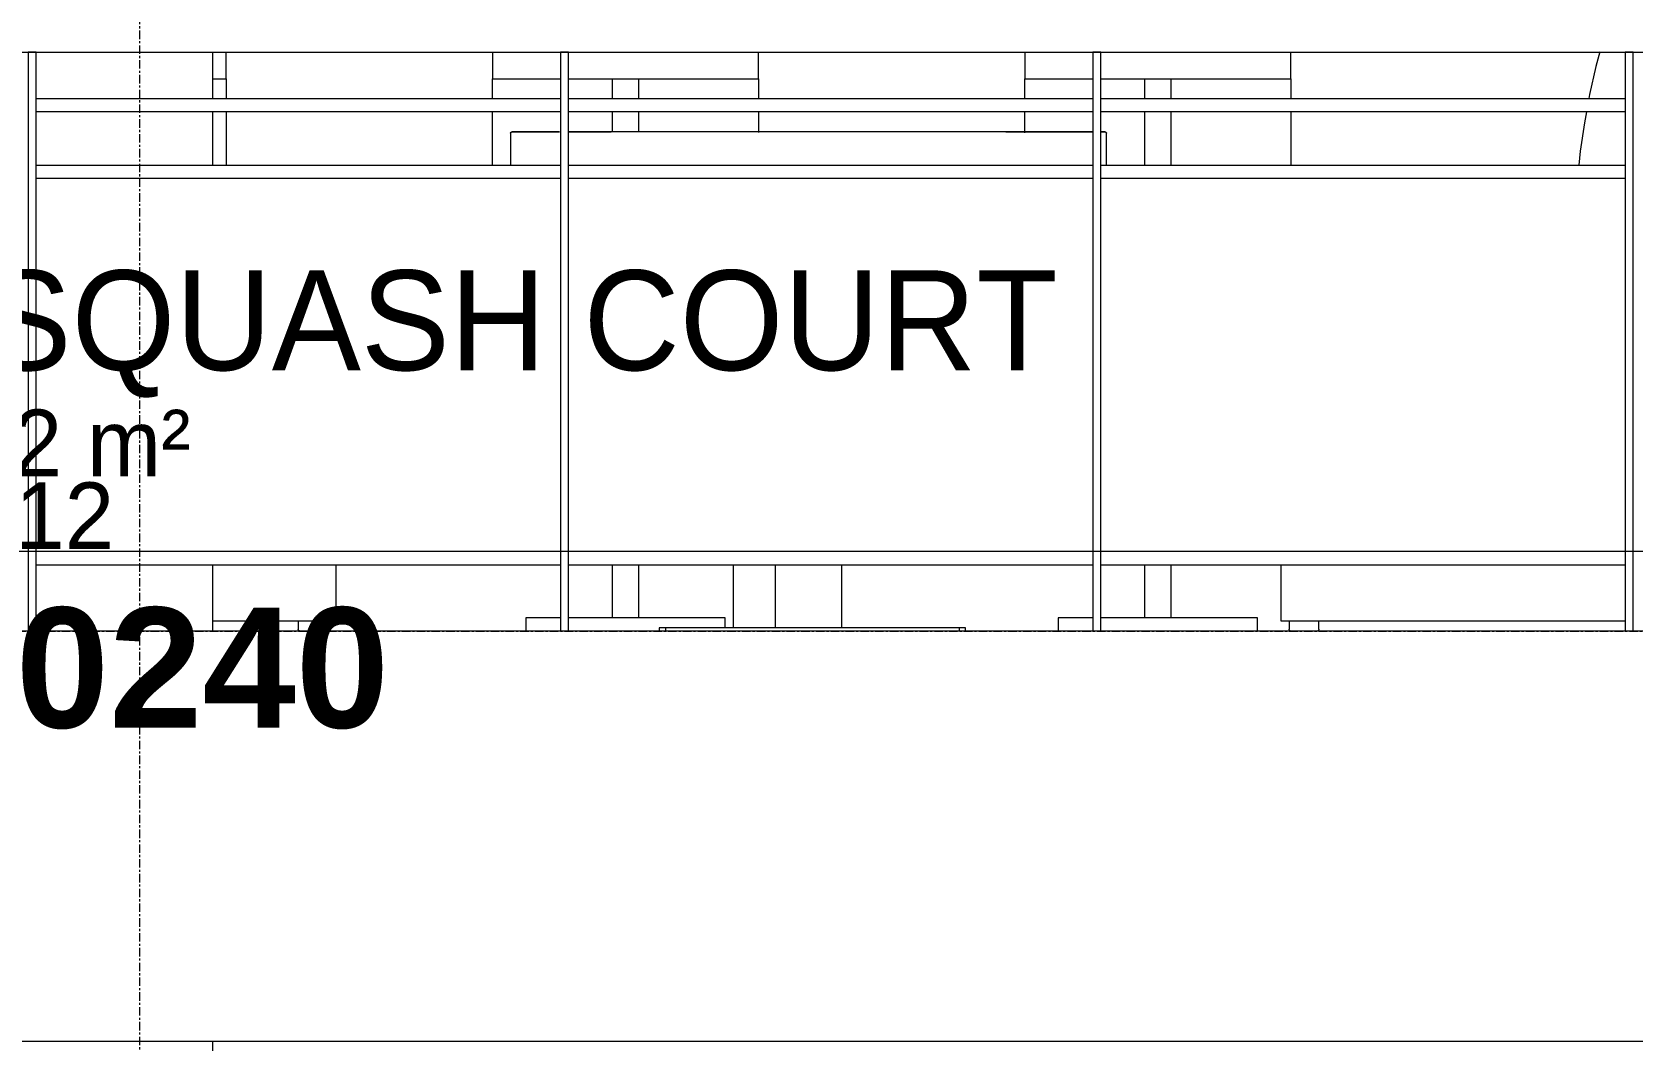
# Model space of a CAD drawing. Header units: inches. Extents: x 22 to 382261, y 22 to 371281.
# Drawn here: x 86769 to 89175, y 142315 to 143830 of the extents above; entities that cross this region are included whole.
import ezdxf

# ---------------------------------------------------------------- set-up
doc = ezdxf.new("R2010")
doc.units = ezdxf.units.IN
doc.header["$MEASUREMENT"] = 0
doc.linetypes.add('Grid Line 1_2_', pattern=[22.225, 12.7, -3.175, 3.175, -3.175])
for name, color, linetype, lineweight in [('A-ANNO-DIMS', 211, 'Continuous', 9), ('A-AREA-IDEN', 2, 'Continuous', 9), ('A-COLS', 52, 'Continuous', 9), ('A-FLOR-HRAL', 11, 'Continuous', 9), ('A-FLOR-LEVL', 51, 'Continuous', 9), ('I-FURN', 30, 'Continuous', 9), ('Q-CASE', 31, 'Continuous', 9), ('S-GRID', 1, 'Continuous', 9)]:
    doc.layers.add(name, color=color, linetype=linetype, lineweight=lineweight)
doc.styles.add('Arial_B_1', font='arialbd.ttf', dxfattribs={"height": 180.555556})
doc.styles.add('Century Gothic_1', font='GOTHIC.TTF', dxfattribs={"height": 1})
doc.styles.add('Gill Sans MT', font='GIL_____.TTF', dxfattribs={"height": 262.5})
doc.dimstyles.new('2_2_1', dxfattribs={"dimscale": 304.8, "dimtxt": 168.342801, "dimasz": 0.143229, "dimexe": 0.866142, "dimexo": 0.0625, "dimgap": 0.180446, "dimtad": 1, "dimdec": 0, "dimzin": 0, "dimdsep": 46, "dimtxsty": 'Arial_B_1', "dimblk1": 'OBLIQUE', "dimblk2": 'OBLIQUE', "dimsah": 1, "dimcen": 0.09, "dimdle": 0.360892, "dimazin": 0, "dimtfac": 1, "dimtdec": 4, "dimtix": 1, "dimtmove": 1, "dimatfit": 3, "dimfxl": 0.360892, "dimfxlon": 1, "dimtvp": 1, "dimtolj": 1, "dimtzin": 0, "dimlwd": 18, "dimlwe": 18, "dimarcsym": 2})

# ---------------------------------------------------------------- blocks, each defined once
blk = doc.blocks.new('Railing - 50 x 12mm-408198-Section B-B')
at = {"layer": 'A-FLOR-HRAL'}
for p, q in [((-6774.1, 5220), (-6786.1, 5220)), ((-6786.1, 5220), (-6786.1, 4350)), ((-6774.1, 4350), (-6774.1, 5220))]:
    blk.add_line(p, q, dxfattribs=at)
blk = doc.blocks.new('Railing - 800mm-626364-Section B-B')
at = {"layer": 'A-FLOR-HRAL'}
blk.add_line((-6774.1, 4450), (-5986.1, 4450), dxfattribs=at)
blk = doc.blocks.new('Railing - Railing-537520-Section B-B')
at = {"layer": 'A-FLOR-HRAL'}
for p, q in [((-7103.2, 5220), (3136.8, 5220)), ((-1974.1, 5150), (-1186.1, 5150)), ((-1174.1, 5150), (-386.1, 5150)), ((-374.1, 5150), (413.9, 5150)), ((-1186.1, 5130), (-1974.1, 5130)), ((-386.1, 5130), (-1174.1, 5130)), ((413.9, 5130), (-374.1, 5130)), ((-1974.1, 5050), (-1186.1, 5050)), ((-1186.1, 5030), (-1974.1, 5030)), ((-1174.1, 5050), (-386.1, 5050)), ((-386.1, 5030), (-1174.1, 5030)), ((-374.1, 5050), (413.9, 5050)), ((413.9, 5030), (-374.1, 5030))]:
    blk.add_line(p, q, dxfattribs=at)
for name, p in [('Railing - 50 x 12mm-408198-Section B-B', (4800, 0)), ('Railing - 50 x 12mm-408198-Section B-B', (5600, 0)), ('Railing - 50 x 12mm-408198-Section B-B', (6400, 0)), ('Railing - 50 x 12mm-408198-Section B-B', (7200, 0)), ('Railing - 800mm-626364-Section B-B', (4800, 0)), ('Railing - 800mm-626364-Section B-B', (5600, 0)), ('Railing - 800mm-626364-Section B-B', (6400, 0))]:
    blk.add_blockref(name, p)
blk = doc.blocks.new('Top Rail Type - Top Rail_Internal_-537676-Section B-B')
at = {"layer": 'A-FLOR-HRAL'}
blk.add_line((-7103.2, 5220), (3136.8, 5220), dxfattribs=at)
blk = doc.blocks.new('Casework 20 - Casework 20-674433-Section B-B')
at = {"layer": 'Q-CASE'}
for p, q in [((1296.3, 4350), (-5078.7, 4350)), ((-5078.7, 3734.5), (1296.3, 3734.5))]:
    blk.add_line(p, q, dxfattribs=at)
blk = doc.blocks.new('DGGFRG - DGGFRG-862826-Section B-B')
at = {"layer": 'I-FURN'}
for p, q in [((-1260.9, 5098), (-1260.9, 5050)), ((-516.6, 5100), (-1109.7, 5100)), ((-409.1, 5100), (-386.1, 5100)), ((-367.5, 5100), (-374.1, 5100)), ((-365.5, 5050), (-365.5, 5098)), ((-1522.9, 4365.9), (-1522.9, 4450)), ((-863.2, 4450), (-863.2, 4355.1)), ((-763.2, 4355.1), (-763.2, 4450)), ((-103.5, 4450), (-103.5, 4365.9)), ((-1708.2, 4365.9), (-1535.6, 4365.9)), ((-1580.1, 4365.9), (-1580.1, 4353.2)), ((-1535.6, 4365.9), (-1522.9, 4365.9)), ((-1535.6, 4353.2), (-1535.6, 4365.9)), ((-1037.7, 4355.1), (-1037.7, 4350)), ((-1037.7, 4355.1), (-1037.7, 4350)), ((-1028.1, 4355.1), (-1037.7, 4355.1)), ((-953.2, 4355.1), (-1028.1, 4355.1)), ((-1028.1, 4355.1), (-1028.1, 4350)), ((-661.8, 4355.1), (-953.2, 4355.1)), ((-586.9, 4355.1), (-661.8, 4355.1)), ((-577.3, 4355.1), (-586.9, 4355.1)), ((-586.9, 4355.1), (-586.9, 4350)), ((-577.3, 4350), (-577.3, 4355.1)), ((-577.3, 4350), (-577.3, 4355.1)), ((-103.5, 4365.9), (-90.8, 4365.9)), ((-90.8, 4365.9), (413.9, 4365.9)), ((-90.8, 4365.9), (-90.8, 4353.2)), ((-46.3, 4353.2), (-46.3, 4365.9))]:
    blk.add_line(p, q, dxfattribs=at)
at = {"layer": 'I-FURN', "flags": 128}
for points in [[(376, 5220.4), (370, 5198.1), (360.5, 5156.1), (359.4, 5150)], [(355.8, 5130), (352.8, 5113.8), (346.7, 5071.2), (344.6, 5050)], [(-1260.9, 5098), (-1260.9, 5098.1), (-1260.9, 5098.2), (-1260.9, 5098.2), (-1260.9, 5098.3), (-1260.9, 5098.4), (-1260.9, 5098.5), (-1260.9, 5098.6), (-1260.8, 5098.6), (-1260.8, 5098.7), (-1260.8, 5098.8), (-1260.8, 5098.9), (-1260.7, 5098.9), (-1260.7, 5099), (-1260.6, 5099.1), (-1260.6, 5099.1), (-1260.5, 5099.2), (-1260.5, 5099.3), (-1260.4, 5099.3), (-1260.4, 5099.4), (-1260.3, 5099.4), (-1260.3, 5099.5), (-1260.2, 5099.5), (-1260.2, 5099.6), (-1260.1, 5099.6), (-1260, 5099.7), (-1260, 5099.7), (-1259.9, 5099.8), (-1259.8, 5099.8), (-1259.7, 5099.8), (-1259.7, 5099.9), (-1259.6, 5099.9), (-1259.5, 5099.9), (-1259.4, 5099.9), (-1259.4, 5100), (-1259.3, 5100), (-1259.2, 5100), (-1259.1, 5100), (-1259, 5100), (-1259, 5100), (-1258.9, 5100)], [(-1217.3, 5100), (-1245.7, 5100), (-1258.3, 5100), (-1258.9, 5100)], [(-1258.9, 5100), (-1251, 5100), (-1227.1, 5100), (-1217.3, 5100)], [(-1217.3, 5100), (-1216.8, 5100), (-1216.2, 5100), (-1215.3, 5100), (-1214.3, 5100), (-1213.2, 5100), (-1211.9, 5100), (-1210.4, 5100), (-1208.7, 5100), (-1206.9, 5100), (-1205, 5100), (-1202.8, 5100), (-1200.6, 5100), (-1198.2, 5100), (-1195.6, 5100), (-1192.9, 5100), (-1190.1, 5100), (-1187.2, 5100)], [(-1187.2, 5100), (-1190.2, 5100), (-1193, 5100), (-1195.7, 5100), (-1198.2, 5100), (-1200.6, 5100), (-1202.9, 5100), (-1205, 5100), (-1206.9, 5100), (-1208.8, 5100), (-1210.4, 5100), (-1211.9, 5100), (-1213.2, 5100), (-1214.4, 5100), (-1215.3, 5100), (-1216.2, 5100), (-1216.8, 5100), (-1217.3, 5100)], [(-1174.1, 5100), (-1170.7, 5100), (-1167, 5100), (-1163.3, 5100), (-1159.5, 5100), (-1155.7, 5100), (-1151.7, 5100), (-1147.7, 5100), (-1143.6, 5100), (-1139.5, 5100), (-1135.3, 5100), (-1131.1, 5100), (-1126.9, 5100), (-1122.6, 5100), (-1118.3, 5100), (-1114, 5100), (-1109.7, 5100)], [(-1109.7, 5100), (-1114.1, 5100), (-1118.4, 5100), (-1122.7, 5100), (-1126.9, 5100), (-1131.2, 5100), (-1135.4, 5100), (-1139.6, 5100), (-1143.7, 5100), (-1147.8, 5100), (-1151.8, 5100), (-1155.7, 5100), (-1159.6, 5100), (-1163.4, 5100), (-1167.1, 5100), (-1170.7, 5100), (-1174.1, 5100)], [(-409.1, 5100), (-409.6, 5100), (-410.2, 5100), (-411, 5100), (-412, 5100), (-413.2, 5100), (-414.5, 5100), (-416, 5100), (-417.7, 5100), (-419.5, 5100), (-421.4, 5100), (-423.5, 5100), (-425.8, 5100), (-428.2, 5100), (-430.8, 5100), (-433.4, 5100), (-436.3, 5100), (-439.2, 5100), (-442.3, 5100), (-445.5, 5100), (-448.8, 5100), (-452.2, 5100), (-455.7, 5100), (-459.3, 5100), (-463, 5100), (-466.8, 5100), (-470.7, 5100), (-474.6, 5100), (-478.6, 5100), (-482.7, 5100), (-486.8, 5100), (-491, 5100), (-495.2, 5100), (-499.5, 5100), (-503.8, 5100), (-508.1, 5100), (-512.4, 5100), (-516.6, 5100)], [(-516.6, 5100), (-512.3, 5100), (-508, 5100), (-503.7, 5100), (-499.4, 5100), (-495.2, 5100), (-491, 5100), (-486.8, 5100), (-482.7, 5100), (-478.6, 5100), (-474.6, 5100), (-470.6, 5100), (-466.8, 5100), (-463, 5100), (-459.3, 5100), (-455.7, 5100), (-452.1, 5100), (-448.7, 5100), (-445.4, 5100), (-442.2, 5100), (-439.2, 5100), (-436.2, 5100), (-433.4, 5100), (-430.7, 5100), (-428.2, 5100), (-425.8, 5100), (-423.5, 5100), (-421.4, 5100), (-419.4, 5100), (-417.6, 5100), (-416, 5100), (-414.5, 5100), (-413.2, 5100), (-412, 5100), (-411, 5100), (-410.2, 5100), (-409.6, 5100), (-409.1, 5100)], [(-386.1, 5100), (-399.5, 5100), (-409.1, 5100)], [(-374.1, 5100), (-368.2, 5100), (-367.5, 5100)], [(-367.5, 5100), (-367.5, 5100), (-367.4, 5100), (-367.3, 5100), (-367.2, 5100), (-367.1, 5100), (-367.1, 5099.9), (-367, 5099.9), (-366.9, 5099.9), (-366.8, 5099.9), (-366.8, 5099.8), (-366.7, 5099.8), (-366.6, 5099.8), (-366.6, 5099.7), (-366.5, 5099.7), (-366.4, 5099.7), (-366.4, 5099.6), (-366.3, 5099.6), (-366.2, 5099.5), (-366.2, 5099.4), (-366.1, 5099.4), (-366.1, 5099.3), (-366, 5099.3), (-366, 5099.2), (-365.9, 5099.1), (-365.9, 5099.1), (-365.8, 5099), (-365.8, 5098.9), (-365.7, 5098.9), (-365.7, 5098.8), (-365.7, 5098.7), (-365.7, 5098.6), (-365.6, 5098.6), (-365.6, 5098.5), (-365.6, 5098.4), (-365.6, 5098.3), (-365.6, 5098.3), (-365.6, 5098.2), (-365.5, 5098.1), (-365.5, 5098), (-365.5, 5098)], [(-1576.9, 4350), (-1577, 4350), (-1577.1, 4350), (-1577.3, 4350), (-1577.4, 4350), (-1577.5, 4350.1), (-1577.6, 4350.1), (-1577.8, 4350.1), (-1577.9, 4350.2), (-1578, 4350.2), (-1578.1, 4350.3), (-1578.2, 4350.3), (-1578.4, 4350.4), (-1578.5, 4350.4), (-1578.6, 4350.5), (-1578.7, 4350.6), (-1578.8, 4350.6), (-1578.9, 4350.7), (-1579, 4350.8), (-1579.1, 4350.9), (-1579.2, 4351), (-1579.3, 4351.1), (-1579.3, 4351.2), (-1579.4, 4351.3), (-1579.5, 4351.4), (-1579.6, 4351.5), (-1579.6, 4351.6), (-1579.7, 4351.7), (-1579.7, 4351.8), (-1579.8, 4351.9), (-1579.8, 4352), (-1579.9, 4352.1), (-1579.9, 4352.3), (-1580, 4352.4), (-1580, 4352.5), (-1580, 4352.6), (-1580, 4352.8), (-1580.1, 4352.9), (-1580.1, 4353), (-1580.1, 4353.1), (-1580.1, 4353.2)], [(-1576.9, 4350), (-1577, 4350), (-1577.1, 4350), (-1577.3, 4350), (-1577.4, 4350), (-1577.5, 4350.1), (-1577.6, 4350.1), (-1577.8, 4350.1), (-1577.9, 4350.2), (-1578, 4350.2), (-1578.1, 4350.3), (-1578.2, 4350.3), (-1578.4, 4350.4), (-1578.5, 4350.4), (-1578.6, 4350.5), (-1578.7, 4350.6), (-1578.8, 4350.6), (-1578.9, 4350.7), (-1579, 4350.8), (-1579.1, 4350.9), (-1579.2, 4351), (-1579.3, 4351.1), (-1579.3, 4351.2), (-1579.4, 4351.3), (-1579.5, 4351.4), (-1579.6, 4351.5), (-1579.6, 4351.6), (-1579.7, 4351.7), (-1579.7, 4351.8), (-1579.8, 4351.9), (-1579.8, 4352), (-1579.9, 4352.1), (-1579.9, 4352.3), (-1580, 4352.4), (-1580, 4352.5), (-1580, 4352.6), (-1580, 4352.8), (-1580.1, 4352.9), (-1580.1, 4353), (-1580.1, 4353.1)], [(-1535.6, 4353.2), (-1535.6, 4353), (-1535.6, 4352.9), (-1535.6, 4352.8), (-1535.7, 4352.7), (-1535.7, 4352.5), (-1535.7, 4352.4), (-1535.7, 4352.3), (-1535.8, 4352.2), (-1535.8, 4352.1), (-1535.9, 4351.9), (-1535.9, 4351.8), (-1536, 4351.7), (-1536, 4351.6), (-1536.1, 4351.5), (-1536.2, 4351.4), (-1536.2, 4351.3), (-1536.3, 4351.2), (-1536.4, 4351.1), (-1536.5, 4351), (-1536.6, 4350.9), (-1536.7, 4350.8), (-1536.8, 4350.7), (-1536.9, 4350.6), (-1537, 4350.6), (-1537.1, 4350.5), (-1537.2, 4350.4), (-1537.3, 4350.4), (-1537.4, 4350.3), (-1537.5, 4350.3), (-1537.6, 4350.2), (-1537.8, 4350.2), (-1537.9, 4350.1), (-1538, 4350.1), (-1538.1, 4350.1), (-1538.3, 4350), (-1538.4, 4350), (-1538.5, 4350), (-1538.6, 4350), (-1538.8, 4350)], [(-1535.6, 4353.2), (-1535.6, 4353), (-1535.6, 4352.9), (-1535.6, 4352.8), (-1535.7, 4352.7), (-1535.7, 4352.5), (-1535.7, 4352.4), (-1535.7, 4352.3), (-1535.8, 4352.2), (-1535.8, 4352.1), (-1535.9, 4351.9), (-1535.9, 4351.8), (-1536, 4351.7), (-1536, 4351.6), (-1536.1, 4351.5), (-1536.2, 4351.4), (-1536.2, 4351.3), (-1536.3, 4351.2), (-1536.4, 4351.1), (-1536.5, 4351), (-1536.6, 4350.9), (-1536.7, 4350.8), (-1536.8, 4350.7), (-1536.9, 4350.6), (-1537, 4350.6), (-1537.1, 4350.5), (-1537.2, 4350.4), (-1537.3, 4350.4), (-1537.4, 4350.3), (-1537.5, 4350.3), (-1537.6, 4350.2), (-1537.8, 4350.2), (-1537.9, 4350.1), (-1538, 4350.1), (-1538.1, 4350.1), (-1538.3, 4350), (-1538.4, 4350), (-1538.5, 4350), (-1538.6, 4350), (-1538.8, 4350)], [(-87.6, 4350), (-87.7, 4350), (-87.8, 4350), (-88, 4350), (-88.1, 4350), (-88.2, 4350.1), (-88.3, 4350.1), (-88.5, 4350.1), (-88.6, 4350.2), (-88.7, 4350.2), (-88.8, 4350.3), (-88.9, 4350.3), (-89.1, 4350.4), (-89.2, 4350.4), (-89.3, 4350.5), (-89.4, 4350.6), (-89.5, 4350.6), (-89.6, 4350.7), (-89.7, 4350.8), (-89.8, 4350.9), (-89.9, 4351), (-90, 4351.1), (-90, 4351.2), (-90.1, 4351.3), (-90.2, 4351.4), (-90.3, 4351.5), (-90.3, 4351.6), (-90.4, 4351.7), (-90.5, 4351.8), (-90.5, 4351.9), (-90.6, 4352), (-90.6, 4352.1), (-90.6, 4352.3), (-90.7, 4352.4), (-90.7, 4352.5), (-90.7, 4352.6), (-90.7, 4352.8), (-90.8, 4352.9), (-90.8, 4353), (-90.8, 4353.1), (-90.8, 4353.2)], [(-87.6, 4350), (-87.7, 4350), (-87.8, 4350), (-88, 4350), (-88.1, 4350), (-88.2, 4350.1), (-88.3, 4350.1), (-88.5, 4350.1), (-88.6, 4350.2), (-88.7, 4350.2), (-88.8, 4350.3), (-88.9, 4350.3), (-89.1, 4350.4), (-89.2, 4350.4), (-89.3, 4350.5), (-89.4, 4350.6), (-89.5, 4350.6), (-89.6, 4350.7), (-89.7, 4350.8), (-89.8, 4350.9), (-89.9, 4351), (-90, 4351.1), (-90, 4351.2), (-90.1, 4351.3), (-90.2, 4351.4), (-90.3, 4351.5), (-90.3, 4351.6), (-90.4, 4351.7), (-90.5, 4351.8), (-90.5, 4351.9), (-90.6, 4352), (-90.6, 4352.1), (-90.6, 4352.3), (-90.7, 4352.4), (-90.7, 4352.5), (-90.7, 4352.6), (-90.7, 4352.8), (-90.8, 4352.9), (-90.8, 4353), (-90.8, 4353.1)], [(-46.3, 4353.2), (-46.3, 4353), (-46.3, 4352.9), (-46.3, 4352.8), (-46.4, 4352.7), (-46.4, 4352.5), (-46.4, 4352.4), (-46.4, 4352.3), (-46.5, 4352.2), (-46.5, 4352.1), (-46.6, 4351.9), (-46.6, 4351.8), (-46.7, 4351.7), (-46.7, 4351.6), (-46.8, 4351.5), (-46.9, 4351.4), (-46.9, 4351.3), (-47, 4351.2), (-47.1, 4351.1), (-47.2, 4351), (-47.3, 4350.9), (-47.4, 4350.8), (-47.5, 4350.7), (-47.6, 4350.6), (-47.7, 4350.6), (-47.8, 4350.5), (-47.9, 4350.4), (-48, 4350.4), (-48.1, 4350.3), (-48.2, 4350.3), (-48.3, 4350.2), (-48.5, 4350.2), (-48.6, 4350.1), (-48.7, 4350.1), (-48.8, 4350.1), (-49, 4350), (-49.1, 4350), (-49.2, 4350), (-49.3, 4350), (-49.5, 4350)], [(-46.3, 4353.2), (-46.3, 4353), (-46.3, 4352.9), (-46.3, 4352.8), (-46.4, 4352.7), (-46.4, 4352.5), (-46.4, 4352.4), (-46.4, 4352.3), (-46.5, 4352.2), (-46.5, 4352.1), (-46.6, 4351.9), (-46.6, 4351.8), (-46.7, 4351.7), (-46.7, 4351.6), (-46.8, 4351.5), (-46.9, 4351.4), (-46.9, 4351.3), (-47, 4351.2), (-47.1, 4351.1), (-47.2, 4351), (-47.3, 4350.9), (-47.4, 4350.8), (-47.5, 4350.7), (-47.6, 4350.6), (-47.7, 4350.6), (-47.8, 4350.5), (-47.9, 4350.4), (-48, 4350.4), (-48.1, 4350.3), (-48.2, 4350.3), (-48.3, 4350.2), (-48.5, 4350.2), (-48.6, 4350.1), (-48.7, 4350.1), (-48.8, 4350.1), (-49, 4350), (-49.1, 4350), (-49.2, 4350), (-49.3, 4350), (-49.5, 4350)]]:
    blk.add_lwpolyline(points, dxfattribs=at)
blk = doc.blocks.new('Casework 30 - Casework 30-869156-Section B-B')
at = {"layer": 'Q-CASE'}
blk.add_line((-925.9, 4355.1), (-925.9, 4450), dxfattribs=at)
blk = doc.blocks.new('Bar_Stool_-_Stivi_6177_0001 - Bar_Stool_-_Stivi_6177_0001-886574-Section B-B')
at = {"layer": 'I-FURN'}
for p, q in [((-1288.2, 5279.6), (-1288.2, 5350)), ((-888.2, 5350), (-1288.2, 5350)), ((-888.2, 5350), (-888.2, 5279.8)), ((-1288.2, 5219.9), (-1288.2, 5180)), ((-888.2, 5180), (-888.2, 5220)), ((-1288.2, 5180), (-1186.1, 5180)), ((-1288.2, 5150), (-1288.2, 5180)), ((-1174.1, 5180), (-888.2, 5180)), ((-1108.2, 5180), (-1108.2, 5150)), ((-1068.2, 5150), (-1068.2, 5180)), ((-888.2, 5180), (-888.2, 5150)), ((-1288.2, 5050), (-1288.2, 5130)), ((-1108.2, 5130), (-1108.2, 5099.7)), ((-1068.2, 5099.7), (-1068.2, 5130)), ((-888.2, 5130), (-888.2, 5099.3)), ((-1108.2, 4450), (-1108.2, 4370)), ((-1068.2, 4370), (-1068.2, 4450)), ((-1238.2, 4370), (-1238.2, 4350)), ((-1186.8, 4370), (-1238.2, 4370)), ((-1088.2, 4370), (-1174.8, 4370)), ((-938.2, 4370), (-1088.2, 4370)), ((-938.2, 4355.1), (-938.2, 4370))]:
    blk.add_line(p, q, dxfattribs=at)
blk = doc.blocks.new('Bar_Stool_-_Stivi_6177_0001 - Bar_Stool_-_Stivi_6177_0001-V84-Section B-B')
at = {"layer": 'I-FURN'}
for p, q in [((-1688.2, 5350), (-1708.2, 5350)), ((-1688.2, 5350), (-1688.2, 5279.8)), ((-1688.2, 5180), (-1688.2, 5219.8)), ((-1708.2, 5180), (-1688.2, 5180)), ((-1688.2, 5180), (-1688.2, 5150)), ((-1688.2, 5130), (-1688.2, 5050))]:
    blk.add_line(p, q, dxfattribs=at)
blk = doc.blocks.new('Bar_Stool_-_Stivi_6177_0001 - Bar_Stool_-_Stivi_6177_0001-V332-Section B-B')
at = {"layer": 'I-FURN'}
for p, q in [((-488.2, 5279.6), (-488.2, 5350)), ((-88.2, 5350), (-488.2, 5350)), ((-88.2, 5350), (-88.2, 5279.5)), ((-488.2, 5220.2), (-488.2, 5180)), ((-88.2, 5180), (-88.2, 5220)), ((-488.2, 5180), (-386.1, 5180)), ((-488.2, 5150), (-488.2, 5180)), ((-374.1, 5180), (-88.2, 5180)), ((-308.2, 5180), (-308.2, 5150)), ((-268.2, 5150), (-268.2, 5180)), ((-88.2, 5180), (-88.2, 5150)), ((-488.2, 5098.7), (-488.2, 5130)), ((-308.2, 5130), (-308.2, 5050)), ((-268.2, 5050), (-268.2, 5130)), ((-88.2, 5130), (-88.2, 5050)), ((-308.2, 4450), (-308.2, 4370)), ((-268.2, 4370), (-268.2, 4450)), ((-438.2, 4370), (-438.2, 4350)), ((-386.8, 4370), (-438.2, 4370)), ((-288.2, 4370), (-374.8, 4370)), ((-138.2, 4370), (-288.2, 4370)), ((-138.2, 4350), (-138.2, 4370))]:
    blk.add_line(p, q, dxfattribs=at)
blk = doc.blocks.new('_Oblique')
at = {"color": 0, "linetype": 'ByBlock', "lineweight": -2}
blk.add_line((-0.5, -0.5), (0.5, 0.5), dxfattribs=at)
blk = doc.blocks.new('*D5272')
at = {"layer": 'A-ANNO-DIMS', "color": 0, "lineweight": 18, "transparency": 16777216}
for p, q in [((81645.8, 143131.5), (81645.8, 142786.5)), ((91885.8, 143131.5), (91885.8, 142786.5)), ((81535.8, 143050.5), (91995.8, 143050.5))]:
    blk.add_line(p, q, dxfattribs=at)
at = {"layer": 'Defpoints', "color": 0, "transparency": 16777216}
for p in [(81645.8, 143150.5), (91885.8, 143150.5), (91885.8, 143050.5)]:
    blk.add_point(p, dxfattribs=at)
at = {"layer": 'A-ANNO-DIMS', "color": 0, "lineweight": 18, "transparency": 16777216, "xscale": 43.65624999999999, "yscale": 43.65624999999999, "zscale": 43.65624999999999, "rotation": 180}
blk.add_blockref('_Oblique', (81645.8, 143050.5), dxfattribs=at)
at = {"layer": 'A-ANNO-DIMS', "color": 0, "lineweight": 18, "transparency": 16777216, "xscale": 43.65624999999999, "yscale": 43.65624999999999, "zscale": 43.65624999999999}
blk.add_blockref('_Oblique', (91885.8, 143050.5), dxfattribs=at)
at = {"layer": 'A-ANNO-DIMS', "color": 0, "lineweight": 18, "transparency": 16777216, "insert": (86604.2, 142965.9), "char_height": 180.56, "width": 699.606, "attachment_point": 1, "line_spacing_factor": 0.941778, "style": 'Arial_B_1'}
blk.add_mtext('\\A1;10240', dxfattribs=at)

msp = doc.modelspace()

# ---------------------------------------------------------------- linework, layer by layer
at = {"layer": 'A-COLS'}
for p, q in [((87040.8, 143730.3), (87040.8, 143800.4)), ((87040.8, 143630.3), (87040.8, 143710.3)), ((87040.8, 142930.3), (87040.8, 143030.3)), ((87040.8, 141010.3), (87040.8, 142314.9))]:
    msp.add_line(p, q, dxfattribs=at)
at = {"layer": 'A-FLOR-LEVL', "linetype": 'Grid Line 1_2_'}
msp.add_line((72189.6, 142930.3), (98522.1, 142930.3), dxfattribs=at)
at = {"layer": 'S-GRID', "linetype": 'Grid Line 1_2_'}
msp.add_line((86930.8, 138130.3), (86930.8, 149286.1), dxfattribs=at)

# ---------------------------------------------------------------- block references
at = {"layer": 'A-FLOR-HRAL'}
for name in ['Railing - Railing-537520-Section B-B', 'Top Rail Type - Top Rail_Internal_-537676-Section B-B']:
    msp.add_blockref(name, (88749, 138580.3), dxfattribs=at)
at = {"layer": 'I-FURN'}
for name in ['DGGFRG - DGGFRG-862826-Section B-B', 'Bar_Stool_-_Stivi_6177_0001 - Bar_Stool_-_Stivi_6177_0001-V84-Section B-B', 'Bar_Stool_-_Stivi_6177_0001 - Bar_Stool_-_Stivi_6177_0001-886574-Section B-B', 'Bar_Stool_-_Stivi_6177_0001 - Bar_Stool_-_Stivi_6177_0001-V332-Section B-B']:
    msp.add_blockref(name, (88749, 138580.3), dxfattribs=at)
at = {"layer": 'Q-CASE'}
for name in ['Casework 30 - Casework 30-869156-Section B-B', 'Casework 20 - Casework 20-674433-Section B-B']:
    msp.add_blockref(name, (88749, 138580.3), dxfattribs=at)

# ---------------------------------------------------------------- texts
at = {"layer": 'A-AREA-IDEN', "attachment_point": 1}
for s, insert, char_height, width, style in [('VIOD OVER NEW SQUASH COURT', (85000.6, 143472.4), 150, 4417.298, 'Gill Sans MT'), ('112 m²', (86591.1, 143263.2), 100, 561.181, 'Century Gothic_1'), ('12', (86743.6, 143153.8), 100, 192.405, 'Century Gothic_1')]:
    msp.add_mtext(s, dxfattribs=dict(at, insert=insert, char_height=char_height, width=width, style=style))

# ---------------------------------------------------------------- dimensions: what is measured, and where the dimension line sits
at = {"layer": 'A-ANNO-DIMS', "lineweight": 18}
dim = msp.add_linear_dim(base=(91885.8, 143050.5), p1=(81645.8, 143150.5), p2=(91885.8, 143150.5), dimstyle='2_2_1', override={"dimpost": '<>', "dimfxl": 10240}, dxfattribs=at)
dim.commit()
dim.dimension.update_dxf_attribs({"geometry": '*D5272', "text_midpoint": (86954, 142670.2), "dimtype": 160})

doc.saveas('drawing.dxf')
